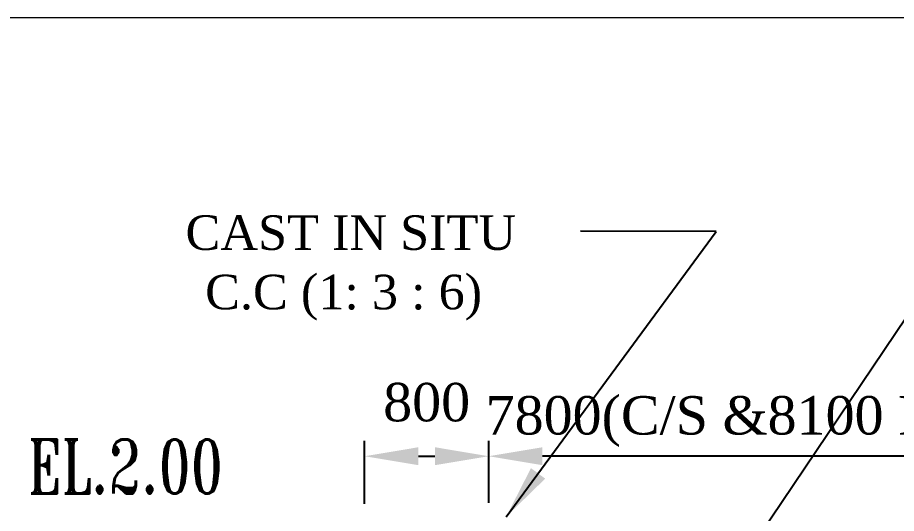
# Model space of a CAD drawing. Extents: x -545075 to 1728153, y -708141 to -305611.
# Drawn here: x 1027185 to 1032907, y -615123 to -611896 of the extents above; entities that cross this region are included whole.
import ezdxf

# ---------------------------------------------------------------- set-up
doc = ezdxf.new("R2010")
doc.units = 0
doc.header["$MEASUREMENT"] = 0
doc.layers.get('0').update_dxf_attribs({"linetype": 'CONTINUOUS'})
doc.layers.get('DEFPOINTS').update_dxf_attribs({"linetype": 'CONTINUOUS'})
doc.layers.add('LINE', color=7, linetype='CONTINUOUS')
doc.styles.add('BIG', font='ROMANT.SHX')
doc.styles.get("Standard").update_dxf_attribs({"font": 'times.ttf', "height": 250})
doc.dimstyles.new('3', dxfattribs={"dimtxt": 225, "dimasz": 350, "dimexe": 100, "dimexo": 25, "dimgap": 9, "dimtad": 0, "dimdec": 0, "dimzin": 0, "dimdsep": 46, "dimtxsty": 'Standard', "dimcen": 0, "dimclrt": 256, "dimadec": 0, "dimazin": 0, "dimtfac": 1, "dimtdec": 0, "dimtofl": 0, "dimtmove": 2, "dimatfit": 3, "dimfxl": 1, "dimtolj": 1, "dimtzin": 0, "dimarcsym": 0})

# ---------------------------------------------------------------- blocks, each defined once
blk = doc.blocks.new('*D171')
at = {"color": 0, "lineweight": -2}
for p, q in [((1030252.6, -614883.6), (1030252.6, -614650.3)), ((1033694.3, -614874.6), (1033694.3, -614650.3)), ((1033344.3, -614750.3), (1030602.6, -614750.3))]:
    blk.add_line(p, q, dxfattribs=at)
for points in [[(1030602.6, -614691.9), (1030602.6, -614808.6), (1030252.6, -614750.3)], [(1033344.3, -614691.9), (1033344.3, -614808.6), (1033694.3, -614750.3)]]:
    blk.add_solid(points, dxfattribs=at)
at = {"layer": 'DEFPOINTS', "color": 0, "lineweight": -2}
for p in [(1030252.6, -614750.3), (1030252.6, -614908.6), (1033694.3, -614899.6)]:
    blk.add_point(p, dxfattribs=at)
at = {"insert": (1031921.7, -614524.9), "char_height": 250, "attachment_point": 5}
blk.add_mtext('\\A1;7800(C/S &8100 R/S)', dxfattribs=at)
blk = doc.blocks.new('*D211')
at = {"color": 0, "lineweight": -2}
for p, q in [((1029445.2, -615060.6), (1029445.2, -614650.3)), ((1030252.6, -615053.1), (1030252.6, -614650.3)), ((1029795.2, -614750.3), (1029902.6, -614750.3))]:
    blk.add_line(p, q, dxfattribs=at)
for points in [[(1029795.2, -614691.9), (1029795.2, -614808.6), (1029445.2, -614750.3)], [(1029902.6, -614691.9), (1029902.6, -614808.6), (1030252.6, -614750.3)]]:
    blk.add_solid(points, dxfattribs=at)
at = {"layer": 'DEFPOINTS', "color": 0, "lineweight": -2}
for p in [(1030252.6, -614750.3), (1029445.2, -615085.6), (1030252.6, -615078.1)]:
    blk.add_point(p, dxfattribs=at)
at = {"insert": (1029848.9, -614400.3), "char_height": 250, "attachment_point": 5}
blk.add_mtext('\\A1;800', dxfattribs=at)

msp = doc.modelspace()

# ---------------------------------------------------------------- linework, layer by layer
at = {"color": 7, "linetype": 'ByBlock', "lineweight": 20}
msp.add_lwpolyline([(1024088.576, -654682.06), (1024088.576, -611896.246), (1084593.768, -611896.246), (1084593.768, -654682.06), (1024088.576, -654682.06)], close=True, dxfattribs=at)

# ---------------------------------------------------------------- texts
at = {"color": 7, "style": 'BIG', "width": 0.7}
msp.add_text('EL.2.00', height=350, dxfattribs=at).set_placement((1027252.579, -614992.13))
at = {"layer": 'LINE'}
for s, p in [('CAST IN SITU', (1028278.806, -613407.775)), ('C.C (1: 3 : 6)', (1028406.691, -613794.296))]:
    msp.add_text(s, height=225, dxfattribs=at).set_placement(p)

# ---------------------------------------------------------------- dimensions: what is measured, and where the dimension line sits
dim = msp.add_linear_dim(base=(1030252.648, -614750.282), p1=(1033694.292, -614899.561), p2=(1030252.648, -614908.619), text='7800(C/S &8100 R/S)', dimstyle='3')
dim.commit()
dim.dimension.update_dxf_attribs({"geometry": '*D171', "text_midpoint": (1031921.655, -614524.942), "dimtype": 160})
dim = msp.add_linear_dim(base=(1030252.648, -614750.282), p1=(1029445.212, -615085.608), p2=(1030252.648, -615078.06), text='800', dimstyle='3')
dim.commit()
dim.dimension.update_dxf_attribs({"geometry": '*D211', "text_midpoint": (1029848.93, -614400.282)})

# ---------------------------------------------------------------- leaders
msp.add_leader([(1030366.679, -615143.94), (1031734.452, -613287.313), (1030851.427, -613286.197)], dimstyle='3')
msp.add_leader([(1031526.873, -615990.526), (1033405.427, -613198.197), (1033810.427, -613198.197)], dimstyle='3', override={"dimgap": 9, "dimtad": 0}, dxfattribs=at)

doc.saveas('drawing.dxf')
